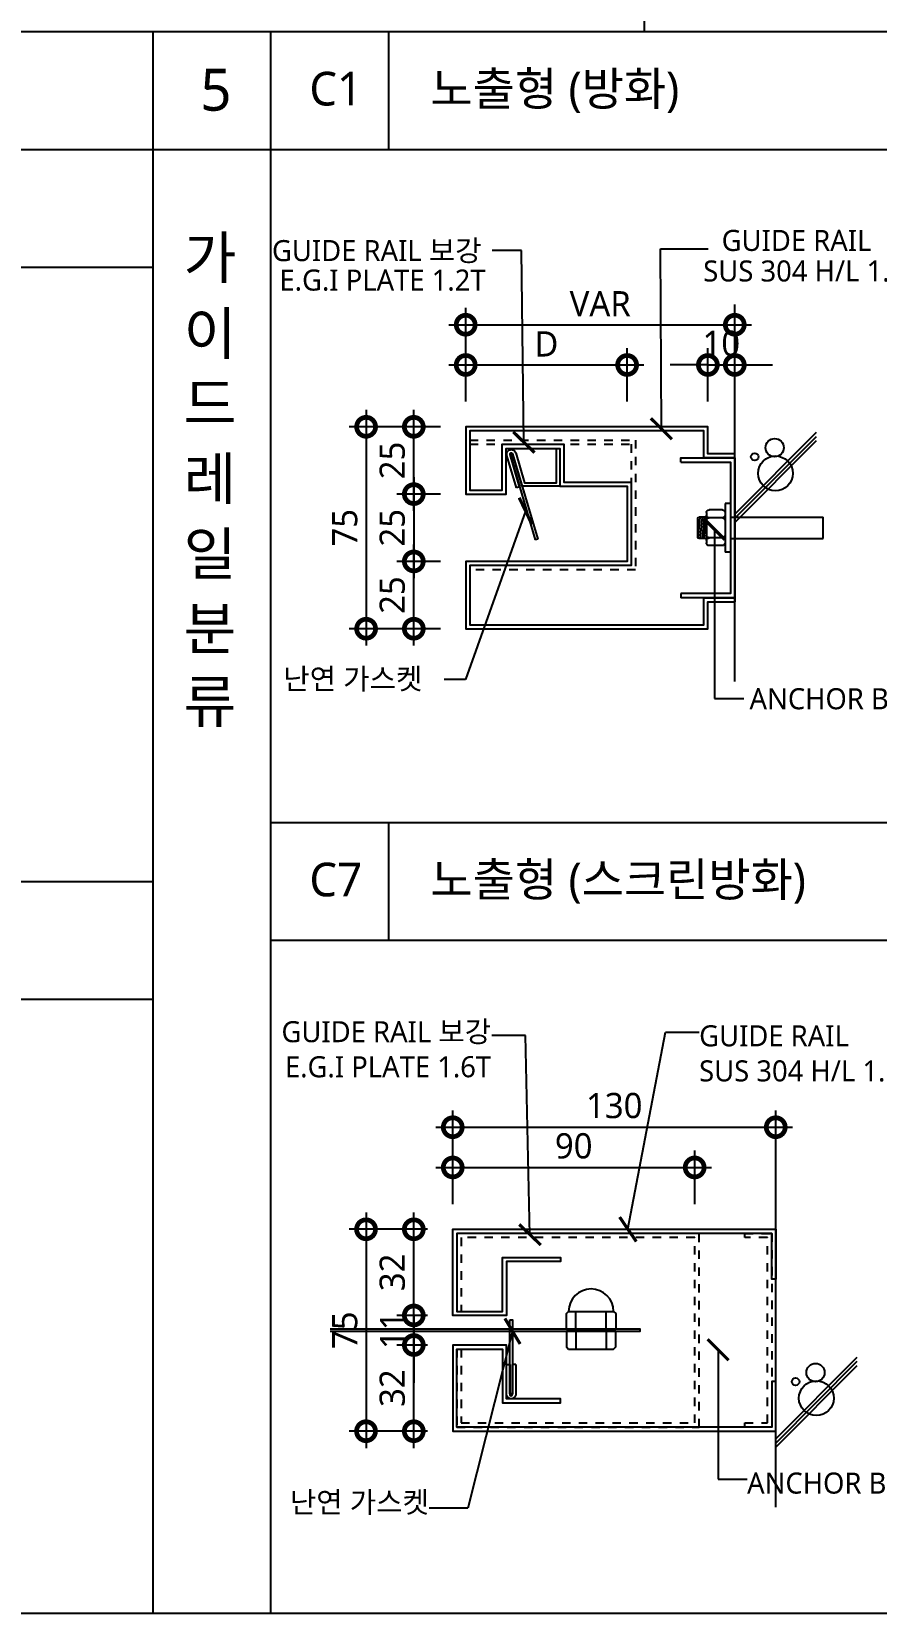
# Model space of a CAD drawing. Extents: x 4650 to 80882, y 2100 to 57300.
# Drawn here: x 23108 to 33151, y 2100 to 20900 of the extents above; entities that cross this region are included whole.
import ezdxf
from ezdxf.enums import TextEntityAlignment as Align

# ---------------------------------------------------------------- set-up
doc = ezdxf.new("R2010")
doc.units = 0
doc.header["$LTSCALE"] = 200
doc.header["$MEASUREMENT"] = 0
doc.header["$PDMODE"] = 2
doc.linetypes.add('HIDDEN', pattern=[2, 1, -1])
doc.layers.get('0').update_dxf_attribs({"linetype": 'CONTINUOUS'})
doc.layers.get('DEFPOINTS').update_dxf_attribs({"color": 137, "linetype": 'CONTINUOUS'})
for name, color, linetype in [('3', 3, 'CONTINUOUS'), ('A', 7, 'CONTINUOUS'), ('DIM', 7, 'CONTINUOUS'), ('ELE1', 4, 'CONTINUOUS'), ('SYM-LEAD', 6, 'CONTINUOUS'), ('TEX', 3, 'CONTINUOUS'), ('TEXT', 3, 'CONTINUOUS')]:
    doc.layers.add(name, color=color, linetype=linetype)
doc.styles.add('$0$스타일1', font='malgun.ttf')
doc.styles.add('스타일1', font='malgun.ttf')
doc.dimstyles.new('CJA', dxfattribs={"dimscale": 300, "dimtxt": 2.7, "dimasz": 1, "dimexe": 2, "dimexo": 3, "dimgap": 1, "dimtad": 1, "dimdec": 0, "dimzin": 1, "dimdsep": 46, "dimlunit": 6, "dimtxsty": '$0$스타일1', "dimblk": 'CJDOT', "dimcen": 0.09, "dimdle": 1, "dimclrd": 256, "dimclre": 256, "dimclrt": 3, "dimadec": 0, "dimazin": 0, "dimtfac": 1, "dimtdec": 0, "dimtix": 1, "dimtmove": 2, "dimatfit": 3, "dimldrblk": 'CJDOT', "dimfxl": 1, "dimtolj": 1, "dimtzin": 1, "dimarcsym": 0})
doc.dimstyles.new('DIM-QD 1', dxfattribs={"dimtxt": 3, "dimasz": 1.5, "dimexe": 1, "dimexo": 0, "dimgap": 1, "dimtad": 1, "dimdec": 3, "dimdsep": 46, "dimlunit": 6, "dimtxsty": '$0$스타일1', "dimblk1": 'ARCHTICK', "dimblk2": 'ARCHTICK', "dimsah": 1, "dimcen": 0, "dimclrd": 256, "dimclre": 256, "dimclrt": 3, "dimazin": 2, "dimtfac": 1, "dimtdec": 3, "dimtix": 1, "dimtmove": 2, "dimatfit": 3, "dimldrblk": 'ARCHTICK', "dimfxl": 1, "dimtolj": 1, "dimtzin": 0, "dimarcsym": 0})

# ---------------------------------------------------------------- blocks, each defined once
blk = doc.blocks.new('앵커볼트')
at = {"layer": 'A', "color": 8}
for p, q in [((-6.34, 13.01), (-6.34, 17.95)), ((-5.34, 18.95), (5.9, 18.95)), ((3.96, 22.07), (-3.72, 21.29)), ((-3.72, 18.95), (-3.72, 21.61)), ((4.28, 21.24), (-3.72, 20.42)), ((4.28, 20.47), (-3.72, 19.66)), ((4.28, 19.76), (-3.72, 18.95)), ((-3.44, 13.01), (-3.44, 17.95)), ((3.78, 22.11), (-3.22, 22.11)), ((4, 13.01), (4, 17.95)), ((4.28, 18.95), (4.28, 21.61)), ((6.9, 13.01), (6.9, 17.95)), ((-8.8, 10.01), (-8.8, 12.01)), ((-8.8, 12.01), (9.36, 12.01)), ((9.36, 10.01), (9.36, 12.01)), ((-8.8, 10.01), (9.36, 10.01)), ((-3.72, 10.01), (4.28, 10.01)), ((-3.72, 10.01), (-3.72, -24.41)), ((4.28, 10.01), (4.28, -24.41)), ((4.28, -24.41), (-3.72, -24.41))]:
    blk.add_line(p, q, dxfattribs=at)
for centre, radius, start, end in [((-5.34, 17.95), 1, 90, 180), ((-4.44, 17.95), 1, 0, 90), ((-3.22, 21.61), 0.5, 90, 180), ((-2.44, 17.95), 1, 90, 180), ((3, 17.95), 1, 0, 90), ((3.78, 21.61), 0.5, 0, 90), ((5, 17.95), 1, 90, 180), ((5.9, 17.95), 1, 0, 90), ((-5.34, 13.01), 1, 180, 270), ((-4.44, 13.01), 1, 270, 0), ((-2.44, 13.01), 1, 180, 270), ((3, 13.01), 1, 270, 0), ((5, 13.01), 1, 180, 270), ((5.9, 13.01), 1, 270, 0)]:
    blk.add_arc(centre, radius, start, end, dxfattribs=at)
blk = doc.blocks.new('_ARCHTICK')
at = {"color": 0, "linetype": 'ByBlock', "const_width": 0.15}
blk.add_lwpolyline([(-0.5, -0.5), (0.5, 0.5)], dxfattribs=at)
blk = doc.blocks.new('_DotSmall')
at = {"color": 0, "linetype": 'ByBlock', "const_width": 0.5}
blk.add_lwpolyline([(-0.0625, 0, 1), (0.0625, 0, 1)], format="xyb", close=True, dxfattribs=at)
blk = doc.blocks.new('*D15')
at = {"layer": 'DEFPOINTS', "color": 0, "transparency": 16777216}
for p in [(27652, 16203), (28269, 16203), (28269, 15403)]:
    blk.add_point(p, dxfattribs=at)
at = {"layer": 'DIM', "color": 7, "lineweight": -2, "transparency": 16777216}
for p, q in [((27652, 15203), (27652, 16403)), ((27969, 16203), (27452, 16203)), ((27969, 15403), (27452, 15403))]:
    blk.add_line(p, q, dxfattribs=at)
at = {"layer": 'DIM', "color": 7, "lineweight": -2, "transparency": 16777216, "xscale": 450, "yscale": 450, "zscale": 450}
for p, rotation in [((27652, 16203), 90), ((27652, 15403), 270)]:
    blk.add_blockref('_DotSmall', p, dxfattribs=dict(at, rotation=rotation))
at = {"layer": 'DIM', "color": 3, "transparency": 16777216, "insert": (27397, 15803), "char_height": 300, "attachment_point": 5, "rotation": 90, "style": '스타일1'}
blk.add_mtext('\\A1;25', dxfattribs=at)
blk = doc.blocks.new('CJDOT')
blk.add_line((-2, 0), (2, 0))
at = {"const_width": 0.5}
blk.add_lwpolyline([(-0.25, 0, 1), (0.25, 0, 1)], format="xyb", close=True, dxfattribs=at)
blk = doc.blocks.new('*D16')
at = {"layer": 'DEFPOINTS', "color": 0, "transparency": 16777216}
for p in [(28269, 15403), (27652, 14603), (28269, 14603)]:
    blk.add_point(p, dxfattribs=at)
at = {"layer": 'DIM', "color": 7, "lineweight": -2, "transparency": 16777216}
for p, q in [((27652, 15603), (27652, 14403)), ((27969, 15403), (27452, 15403)), ((27969, 14603), (27452, 14603))]:
    blk.add_line(p, q, dxfattribs=at)
at = {"layer": 'DIM', "color": 7, "lineweight": -2, "transparency": 16777216, "xscale": 450, "yscale": 450, "zscale": 450}
for p, rotation in [((27652, 15403), 90), ((27652, 14603), 270)]:
    blk.add_blockref('_DotSmall', p, dxfattribs=dict(at, rotation=rotation))
at = {"layer": 'DIM', "color": 3, "transparency": 16777216, "insert": (27397, 15003), "char_height": 300, "attachment_point": 5, "rotation": 90, "style": '스타일1'}
blk.add_mtext('\\A1;25', dxfattribs=at)
blk = doc.blocks.new('*D17')
at = {"layer": 'DEFPOINTS', "color": 0, "transparency": 16777216}
for p in [(27652, 14603), (28269, 14603), (28269, 13803)]:
    blk.add_point(p, dxfattribs=at)
at = {"layer": 'DIM', "color": 7, "lineweight": -2, "transparency": 16777216}
for p, q in [((27652, 13603), (27652, 14803)), ((27969, 14603), (27452, 14603)), ((27969, 13803), (27452, 13803))]:
    blk.add_line(p, q, dxfattribs=at)
at = {"layer": 'DIM', "color": 7, "lineweight": -2, "transparency": 16777216, "xscale": 450, "yscale": 450, "zscale": 450}
for p, rotation in [((27652, 14603), 90), ((27652, 13803), 270)]:
    blk.add_blockref('_DotSmall', p, dxfattribs=dict(at, rotation=rotation))
at = {"layer": 'DIM', "color": 3, "transparency": 16777216, "insert": (27397, 14203), "char_height": 300, "attachment_point": 5, "rotation": 90, "style": '스타일1'}
blk.add_mtext('\\A1;25', dxfattribs=at)
blk = doc.blocks.new('*D18')
at = {"layer": 'DEFPOINTS', "color": 0, "transparency": 16777216}
for p in [(28269, 16203), (27085, 13803), (28269, 13803)]:
    blk.add_point(p, dxfattribs=at)
at = {"layer": 'DIM', "color": 7, "lineweight": -2, "transparency": 16777216}
for p, q in [((27085, 16403), (27085, 13603)), ((27969, 16203), (26885, 16203)), ((27969, 13803), (26885, 13803))]:
    blk.add_line(p, q, dxfattribs=at)
at = {"layer": 'DIM', "color": 7, "lineweight": -2, "transparency": 16777216, "xscale": 450, "yscale": 450, "zscale": 450}
for p, rotation in [((27085, 16203), 90), ((27085, 13803), 270)]:
    blk.add_blockref('_DotSmall', p, dxfattribs=dict(at, rotation=rotation))
at = {"layer": 'DIM', "color": 3, "transparency": 16777216, "insert": (26832, 15003), "char_height": 300, "attachment_point": 5, "rotation": 90, "style": '스타일1'}
blk.add_mtext('\\A1;75', dxfattribs=at)
blk = doc.blocks.new('*D19')
at = {"layer": 'DEFPOINTS', "color": 0, "transparency": 16777216}
for p in [(31468, 17416), (28269, 16203), (31468, 16203)]:
    blk.add_point(p, dxfattribs=at)
at = {"layer": 'DIM', "color": 7, "lineweight": -2, "transparency": 16777216}
for p, q in [((28269, 16503), (28269, 17616)), ((31468, 16503), (31468, 17616)), ((28069, 17416), (31668, 17416))]:
    blk.add_line(p, q, dxfattribs=at)
at = {"layer": 'DIM', "color": 7, "lineweight": -2, "transparency": 16777216, "xscale": 450, "yscale": 450, "zscale": 450, "rotation": 180}
blk.add_blockref('_DotSmall', (28269, 17416), dxfattribs=at)
at = {"layer": 'DIM', "color": 7, "lineweight": -2, "transparency": 16777216, "xscale": 450, "yscale": 450, "zscale": 450}
blk.add_blockref('_DotSmall', (31468, 17416), dxfattribs=at)
at = {"layer": 'DIM', "color": 3, "transparency": 16777216, "insert": (29868, 17666), "char_height": 300, "attachment_point": 5, "style": '스타일1'}
blk.add_mtext('\\A1;VAR', dxfattribs=at)
blk = doc.blocks.new('*D20')
at = {"layer": 'DEFPOINTS', "color": 0, "transparency": 16777216}
for p in [(30188, 16938), (28269, 16203), (30188, 16203)]:
    blk.add_point(p, dxfattribs=at)
at = {"layer": 'DIM', "color": 7, "lineweight": -2, "transparency": 16777216}
for p, q in [((28269, 16503), (28269, 17138)), ((30188, 16503), (30188, 17138)), ((28069, 16938), (30388, 16938))]:
    blk.add_line(p, q, dxfattribs=at)
at = {"layer": 'DIM', "color": 7, "lineweight": -2, "transparency": 16777216, "xscale": 450, "yscale": 450, "zscale": 450, "rotation": 180}
blk.add_blockref('_DotSmall', (28269, 16938), dxfattribs=at)
at = {"layer": 'DIM', "color": 7, "lineweight": -2, "transparency": 16777216, "xscale": 450, "yscale": 450, "zscale": 450}
blk.add_blockref('_DotSmall', (30188, 16938), dxfattribs=at)
at = {"layer": 'DIM', "color": 3, "transparency": 16777216, "insert": (29228, 17188), "char_height": 300, "attachment_point": 5, "style": '스타일1'}
blk.add_mtext('\\A1;D', dxfattribs=at)
blk = doc.blocks.new('*D21')
at = {"layer": 'DEFPOINTS', "color": 0, "transparency": 16777216}
for p in [(31468, 16938), (31148, 16203), (31468, 16203)]:
    blk.add_point(p, dxfattribs=at)
at = {"layer": 'DIM', "color": 7, "lineweight": -2, "transparency": 16777216}
for p, q in [((31148, 16503), (31148, 17138)), ((31468, 16503), (31468, 17138)), ((31148, 16938), (30698, 16938)), ((31148, 16938), (31468, 16938)), ((31468, 16938), (31918, 16938))]:
    blk.add_line(p, q, dxfattribs=at)
at = {"layer": 'DIM', "color": 7, "lineweight": -2, "transparency": 16777216, "xscale": 450, "yscale": 450, "zscale": 450}
blk.add_blockref('_DotSmall', (31148, 16938), dxfattribs=at)
at = {"layer": 'DIM', "color": 7, "lineweight": -2, "transparency": 16777216, "xscale": 450, "yscale": 450, "zscale": 450, "rotation": 180}
blk.add_blockref('_DotSmall', (31468, 16938), dxfattribs=at)
at = {"layer": 'DIM', "color": 3, "transparency": 16777216, "insert": (31308, 17194), "char_height": 300, "attachment_point": 5, "style": '스타일1'}
blk.add_mtext('\\A1;10', dxfattribs=at)
blk = doc.blocks.new('*D61')
at = {"layer": 'DEFPOINTS', "color": 0, "transparency": 16777216}
for p in [(28115, 6665), (27084, 4265), (28115, 4265)]:
    blk.add_point(p, dxfattribs=at)
at = {"layer": 'DIM', "color": 7, "lineweight": -2, "transparency": 16777216}
for p, q in [((27084, 6865), (27084, 4065)), ((27815, 6665), (26884, 6665)), ((27815, 4265), (26884, 4265))]:
    blk.add_line(p, q, dxfattribs=at)
at = {"layer": 'DIM', "color": 7, "lineweight": -2, "transparency": 16777216, "xscale": 450, "yscale": 450, "zscale": 450}
for p, rotation in [((27084, 6665), 90), ((27084, 4265), 270)]:
    blk.add_blockref('_DotSmall', p, dxfattribs=dict(at, rotation=rotation))
at = {"layer": 'DIM', "color": 3, "transparency": 16777216, "insert": (26832, 5465), "char_height": 300, "attachment_point": 5, "rotation": 90, "style": '스타일1'}
blk.add_mtext('\\A1;75', dxfattribs=at)
blk = doc.blocks.new('*D62')
at = {"layer": 'DEFPOINTS', "color": 0, "transparency": 16777216}
for p in [(31955, 7878), (28115, 6665), (31955, 6665)]:
    blk.add_point(p, dxfattribs=at)
at = {"layer": 'DIM', "color": 7, "lineweight": -2, "transparency": 16777216}
for p, q in [((28115, 6965), (28115, 8078)), ((31955, 6965), (31955, 8078)), ((27915, 7878), (32155, 7878))]:
    blk.add_line(p, q, dxfattribs=at)
at = {"layer": 'DIM', "color": 7, "lineweight": -2, "transparency": 16777216, "xscale": 450, "yscale": 450, "zscale": 450, "rotation": 180}
blk.add_blockref('_DotSmall', (28115, 7878), dxfattribs=at)
at = {"layer": 'DIM', "color": 7, "lineweight": -2, "transparency": 16777216, "xscale": 450, "yscale": 450, "zscale": 450}
blk.add_blockref('_DotSmall', (31955, 7878), dxfattribs=at)
at = {"layer": 'DIM', "color": 3, "transparency": 16777216, "insert": (30035, 8134), "char_height": 300, "attachment_point": 5, "style": '스타일1'}
blk.add_mtext('\\A1;130', dxfattribs=at)
blk = doc.blocks.new('*D63')
at = {"layer": 'DEFPOINTS', "color": 0, "transparency": 16777216}
for p in [(30991, 7400), (28115, 6665), (30991, 6665)]:
    blk.add_point(p, dxfattribs=at)
at = {"layer": 'DIM', "color": 7, "lineweight": -2, "transparency": 16777216}
for p, q in [((28115, 6965), (28115, 7600)), ((30991, 6965), (30991, 7600)), ((27915, 7400), (31191, 7400))]:
    blk.add_line(p, q, dxfattribs=at)
at = {"layer": 'DIM', "color": 7, "lineweight": -2, "transparency": 16777216, "xscale": 450, "yscale": 450, "zscale": 450, "rotation": 180}
blk.add_blockref('_DotSmall', (28115, 7400), dxfattribs=at)
at = {"layer": 'DIM', "color": 7, "lineweight": -2, "transparency": 16777216, "xscale": 450, "yscale": 450, "zscale": 450}
blk.add_blockref('_DotSmall', (30991, 7400), dxfattribs=at)
at = {"layer": 'DIM', "color": 3, "transparency": 16777216, "insert": (29553, 7655), "char_height": 300, "attachment_point": 5, "style": '스타일1'}
blk.add_mtext('\\A1;90', dxfattribs=at)
blk = doc.blocks.new('캡너트')
at = {"layer": 'A', "color": 1, "linetype": 'Continuous'}
for p, q in [((-5.64, 0), (-5.64, 6.67)), ((5.64, 0), (5.64, 6.67))]:
    blk.add_line(p, q, dxfattribs=at)
blk.add_lwpolyline([(-8.33, 6.67), (8.33, 6.67), (9.17, 5.83), (9.17, 0), (-9.17, 0), (-9.17, 5.83)], close=True, dxfattribs=at)
blk.add_arc((0, 6.67), 8.33, 0, 180, dxfattribs=at)
blk = doc.blocks.new('난연천2')
at = {"color": 1}
for p, q in [((2, 17.55), (2.28, 18.5)), ((2.28, 18.5), (34, 9.13)), ((2, 17.55), (33.72, 8.17)), ((33.72, 8.17), (34, 9.13))]:
    blk.add_line(p, q, dxfattribs=at)
for p, q in [((14.28, 14.96), (2.28, 18.5)), ((14.62, 16.11), (2.62, 19.66)), ((14.28, 14.96), (14.62, 16.11))]:
    blk.add_line(p, q)
blk.add_lwpolyline([(1.66, 16.39), (12.8, 13.1), (12.8, 1.2), (0, 1.2), (0, 0), (14, 0), (14, 14), (2, 17.55)])
for radius in [1.7, 0.5]:
    blk.add_arc((2.14, 18.03), radius, 73.5395, 253.5395)
blk = doc.blocks.new('*D122')
at = {"layer": 'DEFPOINTS', "color": 0, "transparency": 16777216}
for p in [(27652, 6665), (28115, 6665), (28115, 5641)]:
    blk.add_point(p, dxfattribs=at)
at = {"layer": 'DIM', "color": 7, "lineweight": -2, "transparency": 16777216}
for p, q in [((27652, 5441), (27652, 6865)), ((27815, 6665), (27452, 6665)), ((27815, 5641), (27452, 5641))]:
    blk.add_line(p, q, dxfattribs=at)
at = {"layer": 'DIM', "color": 7, "lineweight": -2, "transparency": 16777216, "xscale": 450, "yscale": 450, "zscale": 450}
for p, rotation in [((27652, 6665), 90), ((27652, 5641), 270)]:
    blk.add_blockref('_DotSmall', p, dxfattribs=dict(at, rotation=rotation))
at = {"layer": 'DIM', "color": 3, "transparency": 16777216, "insert": (27397, 6153), "char_height": 300, "attachment_point": 5, "rotation": 90, "style": '스타일1'}
blk.add_mtext('\\A1;32', dxfattribs=at)
blk = doc.blocks.new('*D123')
at = {"layer": 'DEFPOINTS', "color": 0, "transparency": 16777216}
for p in [(28115, 5641), (27652, 5289), (28115, 5289)]:
    blk.add_point(p, dxfattribs=at)
at = {"layer": 'DIM', "color": 7, "lineweight": -2, "transparency": 16777216}
for p, q in [((27652, 5641), (27652, 6091)), ((27815, 5641), (27452, 5641)), ((27652, 5641), (27652, 5289)), ((27815, 5289), (27452, 5289)), ((27652, 5289), (27652, 4839))]:
    blk.add_line(p, q, dxfattribs=at)
at = {"layer": 'DIM', "color": 7, "lineweight": -2, "transparency": 16777216, "xscale": 450, "yscale": 450, "zscale": 450}
for p, rotation in [((27652, 5641), 270), ((27652, 5289), 90)]:
    blk.add_blockref('_DotSmall', p, dxfattribs=dict(at, rotation=rotation))
at = {"layer": 'DIM', "color": 3, "transparency": 16777216, "insert": (27399, 5465), "char_height": 300, "attachment_point": 5, "rotation": 90, "style": '스타일1'}
blk.add_mtext('\\A1;11', dxfattribs=at)
blk = doc.blocks.new('*D124')
at = {"layer": 'DEFPOINTS', "color": 0, "transparency": 16777216}
for p in [(27652, 5289), (28115, 5289), (28115, 4265)]:
    blk.add_point(p, dxfattribs=at)
at = {"layer": 'DIM', "color": 7, "lineweight": -2, "transparency": 16777216}
for p, q in [((27652, 4065), (27652, 5489)), ((27815, 5289), (27452, 5289)), ((27815, 4265), (27452, 4265))]:
    blk.add_line(p, q, dxfattribs=at)
at = {"layer": 'DIM', "color": 7, "lineweight": -2, "transparency": 16777216, "xscale": 450, "yscale": 450, "zscale": 450}
for p, rotation in [((27652, 5289), 90), ((27652, 4265), 270)]:
    blk.add_blockref('_DotSmall', p, dxfattribs=dict(at, rotation=rotation))
at = {"layer": 'DIM', "color": 3, "transparency": 16777216, "insert": (27397, 4777), "char_height": 300, "attachment_point": 5, "rotation": 90, "style": '스타일1'}
blk.add_mtext('\\A1;32', dxfattribs=at)

msp = doc.modelspace()

# ---------------------------------------------------------------- linework, layer by layer
at = {"color": 1}
for p, q in [((30828.3, 15783.6), (30828.3, 15834.8)), ((30828.3, 14222.1), (30828.3, 14170.9))]:
    msp.add_line(p, q, dxfattribs=at)
for p, q in [((31468.3, 15834.8), (31468.3, 15882.8)), ((31468.3, 15834.8), (31468.3, 15882.8)), ((31468.3, 14170.9), (31468.3, 14122.9)), ((31468.3, 14170.9), (31468.3, 14122.9)), ((4650, 10800), (24550, 10800))]:
    msp.add_line(p, q)
at = {"color": 3}
msp.add_line((28863.4, 5057), (28825.1, 5057), dxfattribs=at)
at = {"color": 1, "linetype": 'HIDDEN', "ltscale": 0.5}
for points in [[(28316.5, 16046), (30287.6, 16046), (30287.6, 14503.7), (28316.5, 14503.7)], [(28316.5, 15994.8), (30236.4, 15994.8), (30236.4, 14554.9), (28316.5, 14554.9)], [(28162.7, 5240.8), (28162.7, 4312.8), (31042.7, 4312.8), (31042.7, 6616.8), (28162.7, 6616.8), (28162.7, 5688.8)], [(28213.9, 5240.8), (28213.9, 4364), (30991.5, 4364), (30991.5, 6565.6), (28213.9, 6565.6), (28213.9, 5688.8)]]:
    msp.add_lwpolyline(points, dxfattribs=at)
at = {"color": 1}
for points in [[(30828.3, 15834.8), (30828.3, 15834.8), (31468.3, 15834.8), (31468.3, 14170.9), (30828.3, 14170.9)], [(30828.3, 15783.6), (31417.1, 15783.6), (31417.1, 14222.1), (30828.3, 14222.1)]]:
    msp.add_lwpolyline(points, dxfattribs=at)
for points in [[(4650, 9400), (24550, 9400)], [(26658.3, 5453.7), (30343.6, 5453.7), (30343.6, 5476.1), (26658.3, 5476.1)]]:
    msp.add_lwpolyline(points)
at = {"color": 3}
for points in [[(31954.7, 6072.8), (31906.7, 6072.8), (31906.7, 6616.8), (28162.7, 6616.8), (28162.7, 5688.8), (28706.7, 5688.8), (28706.7, 6328.8), (29394.7, 6328.8), (29394.7, 6280.8), (28754.7, 6280.8), (28754.7, 5640.8), (28114.7, 5640.8), (28114.7, 6664.8), (31954.7, 6664.8), (31954.7, 6120.8), (31954.7, 6120.8)], [(31954.7, 4856.8), (31906.7, 4856.8), (31906.7, 4312.8), (28162.7, 4312.8), (28162.7, 5240.8), (28706.7, 5240.8), (28706.7, 4600.8), (29394.7, 4600.8), (29394.7, 4648.8), (28754.7, 4648.8), (28754.7, 5288.8), (28114.7, 5288.8), (28114.7, 4264.8), (31954.7, 4264.8), (31954.7, 4808.8), (31954.7, 4808.8)]]:
    msp.add_lwpolyline(points, close=True, dxfattribs=at)
at = {"color": 1, "linetype": 'HIDDEN', "ltscale": 0.5}
msp.add_lwpolyline([(31586.7, 6616.8), (31906.7, 6616.8), (31906.7, 4312.8), (31586.7, 4312.8), (31586.7, 4364), (31855.5, 4364), (31855.5, 6565.6), (31586.7, 6565.6)], close=True, dxfattribs=at)
at = {"color": 1}
msp.add_lwpolyline([(28793.1, 5587.9), (28825.1, 5587.9), (28825.1, 4708), (28793.1, 4708.1)], close=True, dxfattribs=at)
at = {"color": 3}
msp.add_lwpolyline([(28863.4, 5057), (28863.4, 4703.1, -1), (28754.7, 4703.2), (28754.7, 5057.2), (28793.1, 5057.1), (28793.1, 4703.2, 1), (28825.1, 4703.1), (28825.1, 5057)], format="xyb", dxfattribs=at)
at = {"layer": '3', "color": 3}
for points in [[(31468.3, 15882.8), (31148.3, 15882.8), (31148.3, 16202.8), (28268.6, 16202.8), (28268.6, 15402.8), (28748.5, 15402.8), (28748.5, 15946.8), (29388.4, 15946.8), (29388.4, 15498.8), (30188.4, 15498.8), (30188.4, 14602.9), (28268.6, 14602.9), (28268.6, 13803), (31148.3, 13803), (31148.3, 14122.9), (31468.3, 14122.9)], [(31468.3, 15834.8), (31100.3, 15834.8), (31100.3, 16154.8), (28316.5, 16154.8), (28316.5, 15450.8), (28700.5, 15450.8), (28700.5, 15994.8), (29436.4, 15994.8), (29436.4, 15546.8), (30236.4, 15546.8), (30236.4, 14554.9), (28316.5, 14554.9), (28316.5, 13851), (31100.3, 13851), (31100.3, 14170.9), (31468.3, 14170.9)]]:
    msp.add_lwpolyline(points, dxfattribs=at)
at = {"layer": 'A', "color": 1, "linetype": 'Continuous'}
for p, q in [((29579, 5453.7), (29579, 5240.4)), ((29940, 5453.7), (29940, 5240.4))]:
    msp.add_line(p, q, dxfattribs=at)
msp.add_lwpolyline([(29492.8, 5240.4), (30026.2, 5240.4), (30052.8, 5267.1), (30052.8, 5453.7), (29466.2, 5453.7), (29466.2, 5267.1)], close=True, dxfattribs=at)
at = {"layer": 'DIM', "color": 5}
for p, q in [((32433.8, 16133.7), (31468.3, 15166.1)), ((32433.8, 16084.4), (31468.3, 15116.8)), ((32433.8, 16035.1), (31468.3, 15067.5)), ((32920.3, 5141), (31954.7, 4173.3)), ((32920.3, 5091.7), (31954.7, 4124)), ((32920.3, 5042.4), (31954.7, 4074.7))]:
    msp.add_line(p, q, dxfattribs=at)
for centre, radius in [((31941.4, 15955), 108.5), ((31704.9, 15846.5), 44.4), ((31951, 15649.9), 206.5), ((32191.3, 4853.8), 44.4), ((32427.9, 4962.3), 108.5), ((32437.5, 4657.2), 206.5)]:
    msp.add_circle(centre, radius, dxfattribs=at)
at = {"layer": 'ELE1'}
for p, q in [((31468.3, 13177.5), (31468.3, 17657.8)), ((31954.7, 3362.7), (31954.7, 7843.5))]:
    msp.add_line(p, q, dxfattribs=at)
at = {"layer": 'TEX', "color": 7}
for p, q in [((30391.3, 28900), (30391.3, 20900)), ((25950, 20900), (25950, 11500)), ((27350, 20900), (27350, 19500)), ((25950, 11500), (25950, 2100)), ((27350, 11500), (27350, 10100))]:
    msp.add_line(p, q, dxfattribs=at)
at = {"layer": 'TEX', "color": 6}
for q in [(24550, 2100), (24550, 11500)]:
    msp.add_line((24550, 20900), q, dxfattribs=at)
msp.add_lwpolyline([(4650, 57300), (73350, 57300), (73350, 2100), (4650, 2100)], close=True, dxfattribs=at)
msp.add_lwpolyline([(4650, 20900), (73350, 20900)], dxfattribs=at)
at = {"layer": 'TEX', "color": 7}
for points in [[(4650, 19500), (24550, 19500)], [(24550, 19500), (73350, 19500)], [(4650, 18100), (24550, 18100)], [(25950, 11500), (73350, 11500)], [(25950, 10100), (73350, 10100)]]:
    msp.add_lwpolyline(points, dxfattribs=at)

# ---------------------------------------------------------------- block references
at = {"xscale": -32, "yscale": 32, "zscale": 32, "rotation": 90}
msp.add_blockref('난연천2', (29388.4, 15946.8), dxfattribs=at)
at = {"xscale": 32, "yscale": 32, "zscale": 32}
msp.add_blockref('캡너트', (29759.5, 5476.1), dxfattribs=at)
at = {"layer": 'DIM', "xscale": -31.99702888799402, "yscale": 31.99702888799402, "zscale": 31.997028888, "rotation": 90}
msp.add_blockref('앵커볼트', (31737.3, 15011.9), dxfattribs=at)

# ---------------------------------------------------------------- texts
at = {"layer": 'TEXT', "style": '스타일1'}
for s, height, p in [('5', 500, (25299.3, 19960.1)), ('C1', 400, (26723.9, 20022.3)), ('C7', 400, (26723.9, 10622.3))]:
    msp.add_text(s, height=height, dxfattribs=at).set_placement(p, align=Align.CENTER)
for s, height, p in [('노출형 (방화)', 400, (27850, 20022.3)), ('가', 500, (24915.4, 17962.9)), ('GUIDE RAIL 보강', 250, (25965.6, 18172.3)), ('GUIDE RAIL', 250, (31311.5, 18293.3)), ('E.G.I PLATE 1.2T', 250, (26054.8, 17822.4)), ('SUS 304 H/L 1.5T', 250, (31093.1, 17930.4)), ('이', 500, (24915.4, 17063.1)), ('드', 500, (24915.4, 16229.8)), ('레', 500, (24915.4, 15337.4)), ('일', 500, (24915.4, 14443)), ('분', 500, (24915.4, 13554.7)), ('난연 가스켓', 250, (26100.3, 13082.6)), ('류', 500, (24915.4, 12690.2)), ('ANCHOR BOLT', 250, (31643, 12845.9)), ('노출형 (스크린방화)', 400, (27850, 10622.3))]:
    msp.add_text(s, height=height, dxfattribs=at).set_placement(p)
at = {"layer": 'TEXT', "char_height": 250, "style": '스타일1'}
for s, insert, attachment_point in [('GUIDE RAIL 보강\\PE.G.I PLATE 1.6T', (28571, 9138.6), 3), ('GUIDE RAIL\\PSUS 304 H/L 1.5T', (31043.8, 9089.7), 1), ('ANCHOR BOLT', (31614.4, 3773.4), 1), ('난연 가스켓', (27831.5, 3270.2), 9)]:
    msp.add_mtext(s, dxfattribs=dict(at, insert=insert, attachment_point=attachment_point))

# ---------------------------------------------------------------- dimensions: what is measured, and where the dimension line sits
at = {"layer": 'DIM'}
for base, p1, p2, text, picture, middle in [((31468.3, 17416.3), (28268.6, 16202.8), (31468.3, 16202.8), 'VAR', '*D19', (29868.4, 17666.3)), ((30188.4, 16937.8), (28268.6, 16202.8), (30188.4, 16202.8), 'D', '*D20', (29228.5, 17187.8)), ((31468.3, 16937.8), (31148.3, 16202.8), (31468.3, 16202.8), '10', '*D21', (31308.3, 17193.6)), ((31954.7, 7878.5), (28114.7, 6664.8), (31954.7, 6664.8), '130', '*D62', (30034.7, 8134.3)), ((30991.5, 7399.9), (28114.7, 6664.8), (30991.5, 6664.8), '90', '*D63', (29553.1, 7654.9))]:
    dim = msp.add_linear_dim(base=base, p1=p1, p2=p2, text=text, dimstyle='CJA', override={"dimscale": 100, "dimtxt": 3, "dimasz": 4.5, "dimtxsty": '스타일1', "dimblk1": 'DotSmall', "dimblk2": 'DotSmall', "dimsah": 1, "dimdle": 2, "dimclrd": 7, "dimclre": 7}, dxfattribs=at)
    dim.commit()
    dim.dimension.update_dxf_attribs({"geometry": picture, "text_midpoint": middle})
for base, p1, p2, angle, text, picture, middle in [((27085, 13803), (28268.6, 16202.8), (28268.6, 13803), 90, '75', '*D18', (26832.4, 15002.9)), ((27652.4, 16202.8), (28268.6, 15402.8), (28268.6, 16202.8), 90, '25', '*D15', (27397.4, 15802.8)), ((27652.4, 14602.9), (28268.6, 15402.8), (28268.6, 14602.9), 270, '25', '*D16', (27397.4, 15002.9)), ((27652.4, 14602.9), (28268.6, 13803), (28268.6, 14602.9), 90, '25', '*D17', (27397.4, 14202.9)), ((27084.5, 4264.7), (28114.7, 6664.8), (28114.7, 4264.7), 90, '75', '*D61', (26831.9, 5464.7)), ((27652, 6664.8), (28114.7, 5640.8), (28114.7, 6664.8), 90, '32', '*D122', (27397, 6152.8)), ((27652, 5288.8), (28114.7, 5640.8), (28114.7, 5288.8), 270, '11', '*D123', (27398.7, 5464.8)), ((27652, 5288.8), (28114.7, 4264.7), (28114.7, 5288.8), 90, '32', '*D124', (27397, 4776.7))]:
    dim = msp.add_linear_dim(base=base, p1=p1, p2=p2, angle=angle, text=text, dimstyle='CJA', override={"dimscale": 100, "dimtxt": 3, "dimasz": 4.5, "dimtxsty": '스타일1', "dimblk1": 'DotSmall', "dimblk2": 'DotSmall', "dimsah": 1, "dimdle": 2, "dimclrd": 7, "dimclre": 7}, dxfattribs=at)
    dim.commit()
    dim.dimension.update_dxf_attribs({"geometry": picture, "text_midpoint": middle})

# ---------------------------------------------------------------- leaders
at = {"layer": 'SYM-LEAD'}
for points in [[(28961.1, 16019.1), (28932.7, 18298.7), (28583.1, 18298.7)], [(30596.1, 16179.4), (30583.7, 18318.7), (31149.6, 18318.7)], [(28980.7, 15201.2), (28268.5, 13200.4), (28013.1, 13200.4)], [(31224.9, 14986.4), (31224.9, 12973.6), (31574.3, 12973.6)], [(29033.3, 6600.8), (28978.3, 8967.7), (28580.1, 8967.7)], [(30197.9, 6664.8), (30644.4, 9009.7), (31042.6, 9009.7)], [(28825.1, 5453.7), (28292.6, 3350.2), (27832.7, 3350.2)], [(31269.3, 5233.8, 0), (31269.3, 3693.4, 0), (31613.2, 3693.4, 0)]]:
    msp.add_leader(points, dimstyle='DIM-QD 1', override={"dimscale": 100, "dimasz": 2.5, "dimtad": 0, "dimclrd": 6}, dxfattribs=at)

doc.saveas('drawing.dxf')
